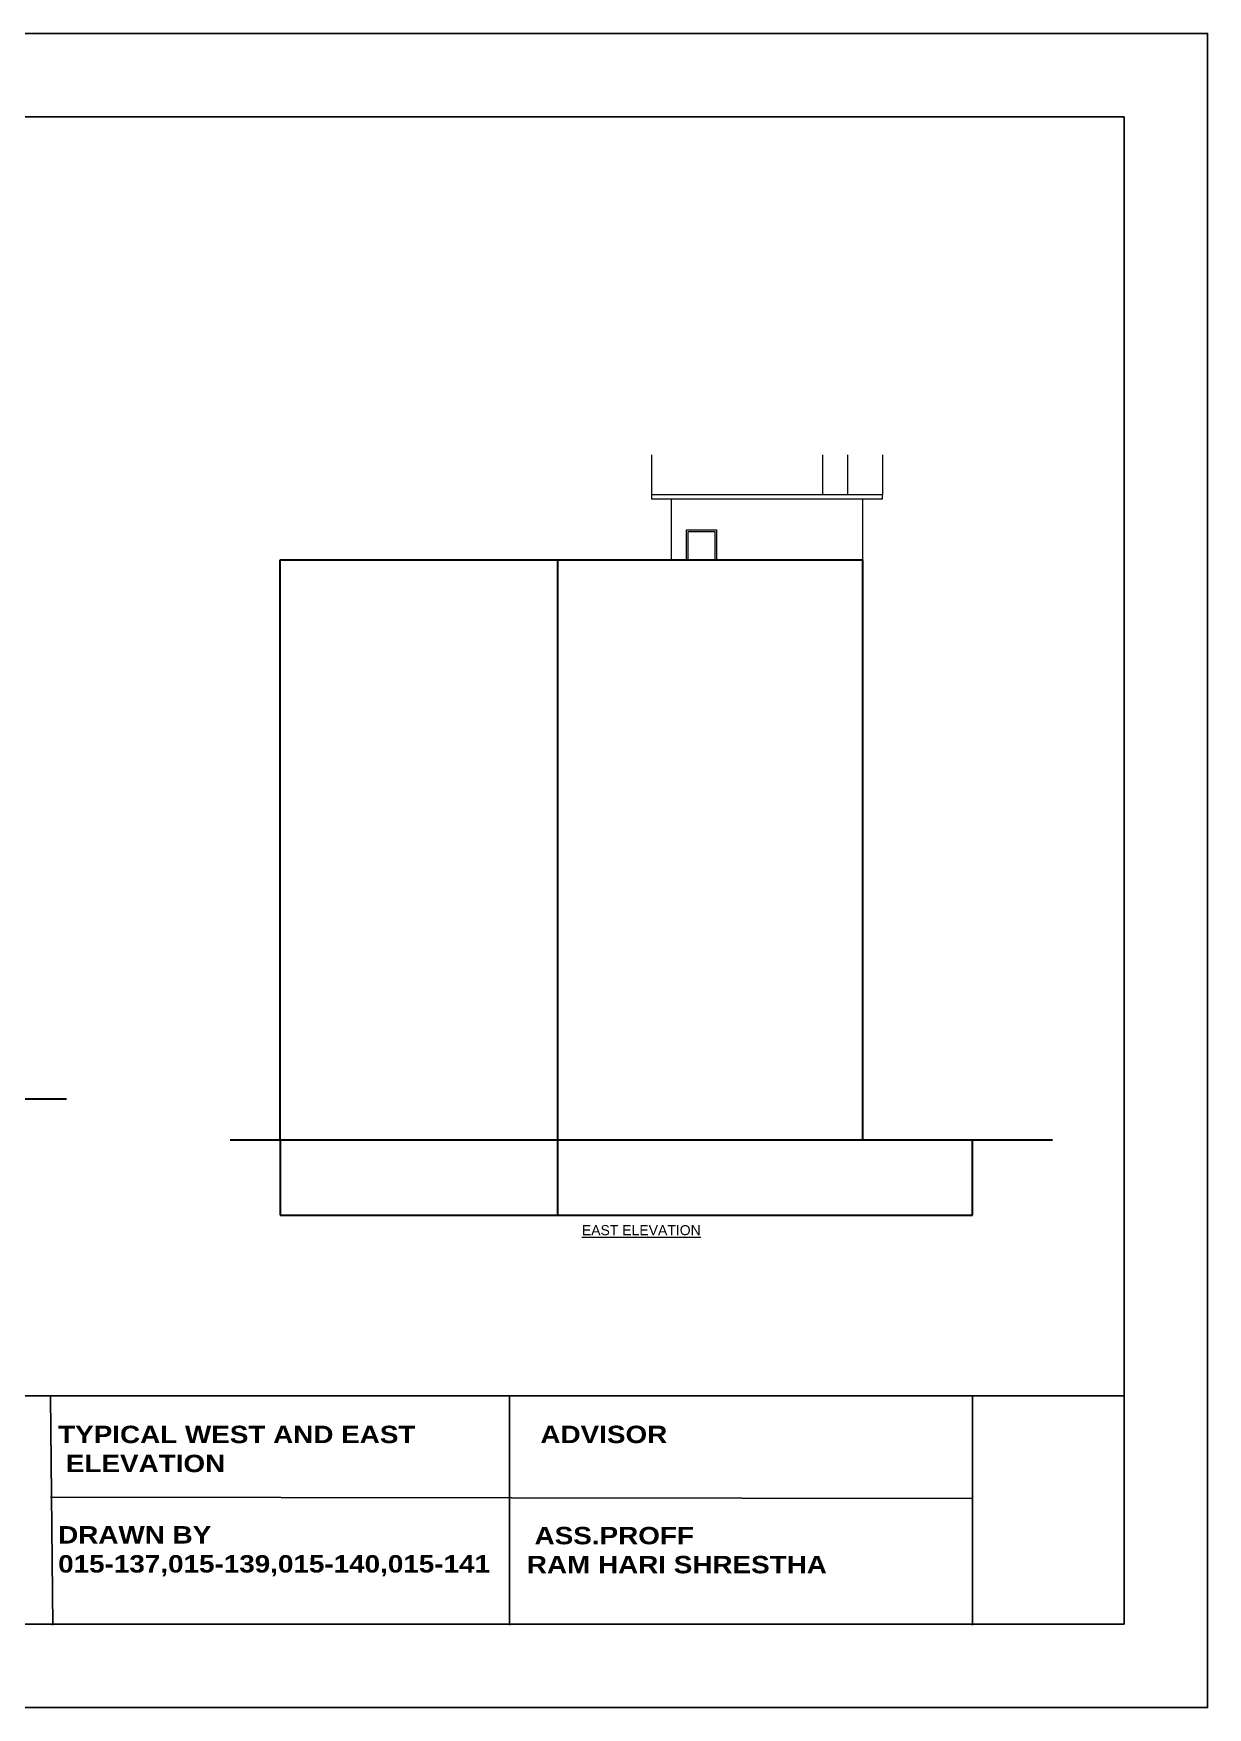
# Model space of a CAD drawing. Header units: inches. Extents: x -301229 to 1083107, y -854236 to 21026.
# Drawn here: x -9919 to 32329, y -403854 to -343622 of the extents above; entities that cross this region are included whole.
import ezdxf

# ---------------------------------------------------------------- set-up
doc = ezdxf.new("R2010")
doc.units = ezdxf.units.IN
doc.header["$MEASUREMENT"] = 0
doc.linetypes.add('DASHED', pattern=[0.75, 0.5, -0.25])
for name, color, linetype, lineweight in [('Text', 2, 'Continuous', 20), ('wall', 10, 'Continuous', 30), ('window(in)', 130, 'Continuous', 20)]:
    doc.layers.add(name, color=color, linetype=linetype, lineweight=lineweight)
doc.styles.add('7 INCH', font='times.ttf', dxfattribs={"height": 7})

msp = doc.modelspace()

# ---------------------------------------------------------------- linework, layer by layer
for p, q in [((-49847.26, -392635.13), (29328.74, -392635.13)), ((-9222.29, -400888.62), (-9309.68, -392670.08)), ((7209.71, -400888.62), (7209.71, -392669.62)), ((23865.71, -400888.62), (23865.71, -392669.62)), ((-9309.68, -396283.08), (23865.71, -396337))]:
    msp.add_line(p, q)
for points in [[(-52847.26, -403854.13), (32328.74, -403854.13), (32328.74, -343622.13), (-52847.26, -343622.13)], [(-49847.26, -400854.13), (29328.74, -400854.13), (29328.74, -346622.13), (-49847.26, -346622.13)]]:
    msp.add_lwpolyline(points, close=True)
at = {"layer": 'wall'}
for p, q in [((-1039.13, -383438.92), (-1039.13, -362558.92)), ((-1039.13, -362558.92), (8938.92, -362558.92)), ((8938.92, -362558.92), (8938.92, -383438.92)), ((8938.92, -362558.92), (19912.86, -362558.92)), ((19912.86, -362558.92), (19912.86, -383438.92)), ((-38313.7, -381957.98), (-8728.87, -381957.98)), ((26745.71, -383438.92), (-2839.13, -383438.92))]:
    msp.add_line(p, q, dxfattribs=at)
at = {"layer": 'wall', "linetype": 'DASHED', "ltscale": 12}
msp.add_line((8938.92, -383438.92), (8938.92, -386138.92), dxfattribs=at)
msp.add_lwpolyline([(-1039.13, -383438.92), (-1039.13, -386138.92), (23865.71, -386138.92), (23865.71, -383438.92)], dxfattribs=at)
at = {"layer": 'window(in)'}
for p, q in [((12322.86, -358778.92), (12322.86, -360218.92)), ((18472.86, -358778.92), (18472.86, -360218.92)), ((19372.86, -358778.92), (19372.86, -360218.92)), ((20632.86, -358778.92), (20632.86, -360218.92)), ((20632.86, -360218.92), (12322.86, -360218.92)), ((12322.86, -360218.92), (12322.86, -360368.92)), ((12322.86, -360368.92), (20632.86, -360368.92)), ((13042.86, -362558.92), (13042.86, -360368.92)), ((19912.86, -360368.92), (19912.86, -362558.92)), ((20632.86, -360368.92), (20632.86, -360218.92))]:
    msp.add_line(p, q, dxfattribs=at)
for points in [[(13582.86, -362558.92), (13582.86, -361478.92), (14662.86, -361476.2), (14662.86, -362558.92)], [(13642.86, -362558.92), (13642.86, -361538.77), (14602.86, -361536.35), (14602.86, -362558.92)]]:
    msp.add_lwpolyline(points, dxfattribs=at)

# ---------------------------------------------------------------- texts
at = {"char_height": 626.5465, "attachment_point": 1}
for s, width, insert in [('{\\fArial Black|b0|i0|c0|p34; \\P TYPICAL WEST AND EAST \\P  ELEVATION}', 16587.6939, (-9309.68, -392670.08)), ('   \\P{\\fArial Black|b0|i0|c0|p34;    ADVISOR\\P}     ', 16656, (7209.71, -392669.62)), (' \\P{\\fArial Black|b0|i0|c0|p34; DRAWN BY \\P 015-137,015-139,015-140,015-141}', 16519.3878, (-9309.68, -396283.08)), ('  \\P{\\fArial Black|b0|i0|c0|p34;   ASS.PROFF\\P  RAM HARI SHRESTHA}', 16587.6939, (7278.02, -396310.04))]:
    msp.add_mtext_dynamic_manual_height_columns(s, width=width, gutter_width=3132.73, heights=[0], dxfattribs=dict(at, insert=insert))
at = {"layer": 'Text', "insert": (11953.29, -386498.92), "char_height": 360, "width": 7520.7402, "attachment_point": 2, "style": '7 INCH'}
msp.add_mtext('{\\fArial|b0|i0|c0|p34;\\LEAST ELEVATION}', dxfattribs=at)

doc.saveas('drawing.dxf')
